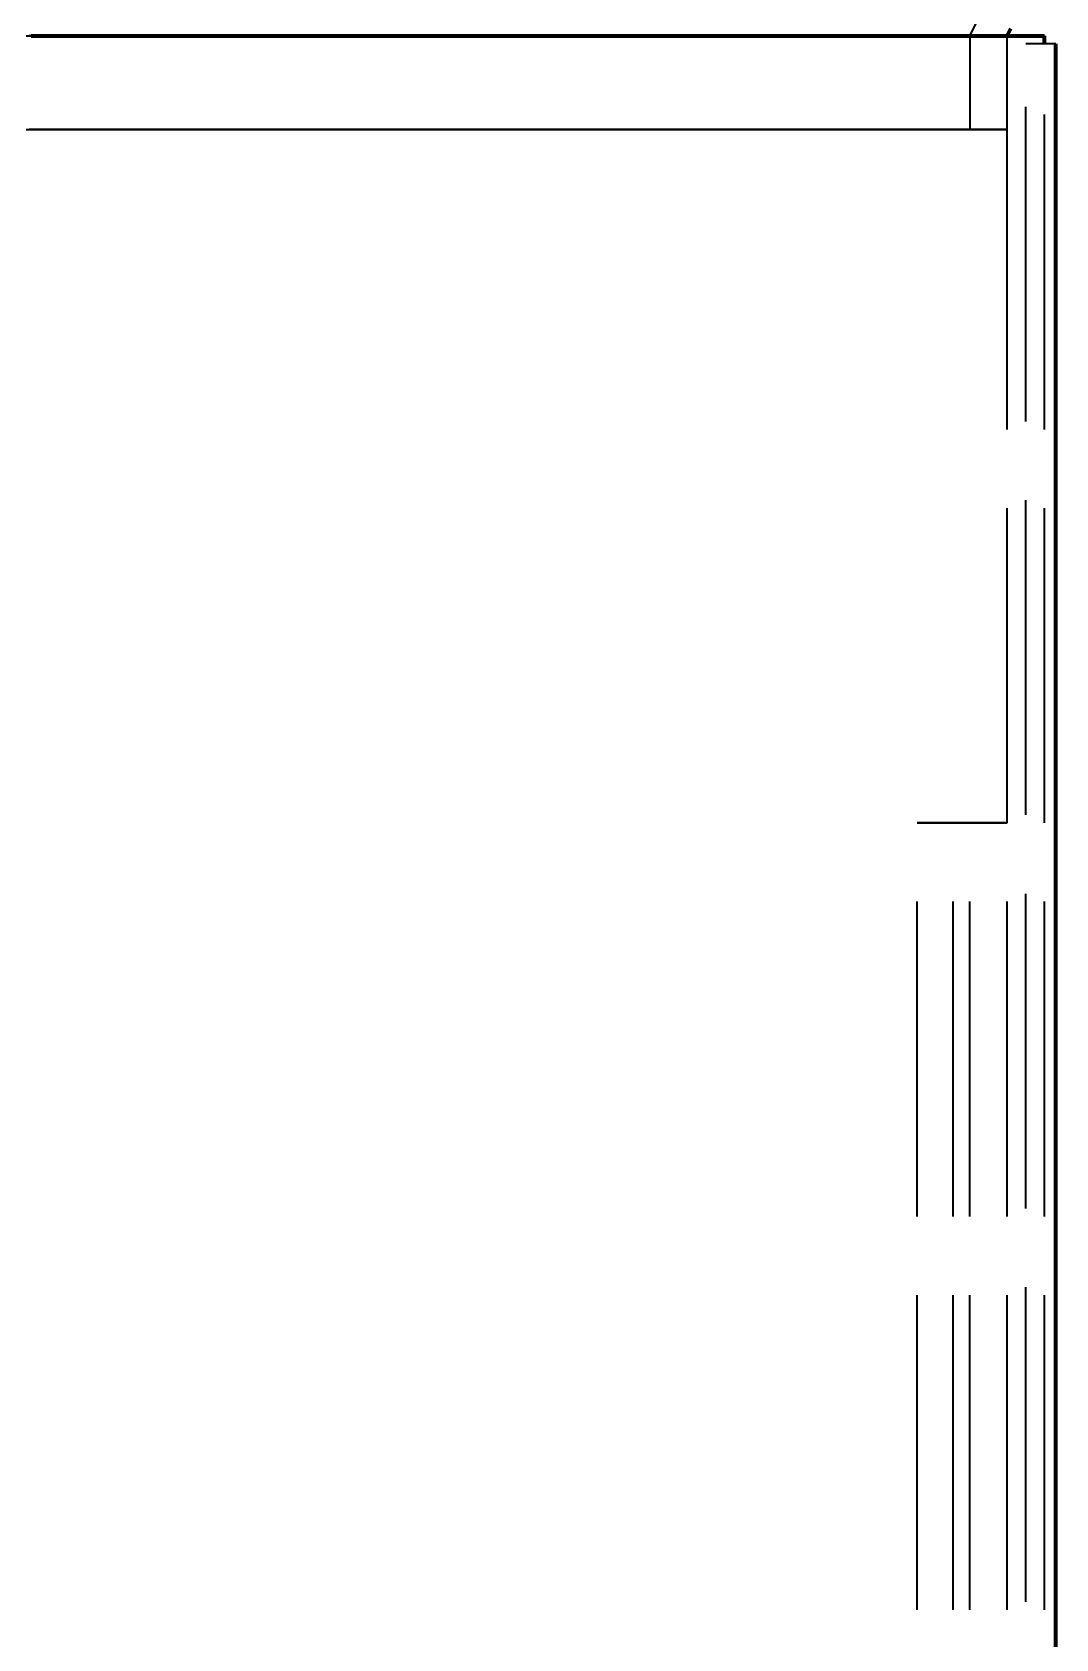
# Model space of a CAD drawing. Header units: millimetres. Extents: x 0 to 2382, y 0 to 420.
# Drawn here: x 301.55 to 314.55, y 295.13 to 315.55 of the extents above; entities that cross this region are included whole.
import ezdxf

# ---------------------------------------------------------------- set-up
doc = ezdxf.new("R2010")
doc.units = ezdxf.units.MM
doc.linetypes.add('IRAM-E-TRAZOS', pattern=[5, 4, -1])
doc.layers.add('01-VISIBLE', color=7, linetype='CONTINUOUS', lineweight=70)
doc.layers.add('02-OCULTA', color=4, linetype='IRAM-E-TRAZOS', lineweight=35)

msp = doc.modelspace()

# ---------------------------------------------------------------- linework, layer by layer
at = {"layer": '01-VISIBLE'}
for p, q in [((313.937, 315.5), (313.985, 315.595)), ((314.412, 315.4), (314.412, 315.5)), ((314.555, 249.701), (314.555, 315.4))]:
    msp.add_line(p, q, dxfattribs=at)
msp.add_lwpolyline([(301.541, 315.5), (301.591, 315.5), (301.641, 315.5), (301.692, 315.5), (301.742, 315.5), (301.792, 315.5), (301.842, 315.5), (301.892, 315.5), (301.942, 315.5), (301.992, 315.5), (302.042, 315.5), (302.092, 315.5), (302.142, 315.5), (302.192, 315.5), (302.242, 315.5), (302.293, 315.5), (302.343, 315.5), (302.393, 315.5), (302.443, 315.5), (302.493, 315.5), (302.543, 315.5), (302.593, 315.5), (302.643, 315.5), (302.693, 315.5), (302.743, 315.5), (302.793, 315.5), (302.843, 315.5), (302.894, 315.5), (302.944, 315.5), (302.994, 315.5), (303.044, 315.5), (303.094, 315.5), (303.144, 315.5), (303.194, 315.5), (303.244, 315.5), (303.294, 315.5), (303.344, 315.5), (303.394, 315.5), (303.444, 315.5), (303.495, 315.5), (303.545, 315.5), (303.595, 315.5), (303.645, 315.5), (303.695, 315.5), (303.745, 315.5), (303.795, 315.5), (303.845, 315.5), (303.895, 315.5), (303.945, 315.5), (303.995, 315.5), (304.045, 315.5), (304.096, 315.5), (304.146, 315.5), (304.196, 315.5), (304.246, 315.5), (304.296, 315.5), (304.346, 315.5), (304.396, 315.5), (304.446, 315.5), (304.496, 315.5), (304.546, 315.5), (304.596, 315.5), (304.646, 315.5), (304.697, 315.5), (304.747, 315.5), (304.797, 315.5), (304.847, 315.5), (304.897, 315.5), (304.947, 315.5), (304.997, 315.5), (305.047, 315.5), (305.097, 315.5), (305.147, 315.5), (305.197, 315.5), (305.247, 315.5), (305.297, 315.5), (305.348, 315.5), (305.398, 315.5), (305.448, 315.5), (305.498, 315.5), (305.548, 315.5), (305.598, 315.5), (305.648, 315.5), (305.698, 315.5), (305.748, 315.5), (305.798, 315.5), (305.848, 315.5), (305.898, 315.5), (305.949, 315.5), (305.999, 315.5), (306.049, 315.5), (306.099, 315.5), (306.149, 315.5), (306.199, 315.5), (306.249, 315.5), (306.299, 315.5), (306.349, 315.5), (306.399, 315.5), (306.449, 315.5), (306.499, 315.5), (306.55, 315.5), (306.6, 315.5), (306.65, 315.5), (306.7, 315.5), (306.75, 315.5), (306.8, 315.5), (306.85, 315.5), (306.9, 315.5), (306.95, 315.5), (307, 315.5), (307.05, 315.5), (307.1, 315.5), (307.151, 315.5), (307.201, 315.5), (307.251, 315.5), (307.301, 315.5), (307.351, 315.5), (307.401, 315.5), (307.451, 315.5), (307.501, 315.5), (307.551, 315.5), (307.601, 315.5), (307.651, 315.5), (307.701, 315.5), (307.752, 315.5), (307.802, 315.5), (307.852, 315.5), (307.902, 315.5), (307.952, 315.5), (308.002, 315.5), (308.052, 315.5), (308.102, 315.5), (308.152, 315.5), (308.202, 315.5), (308.252, 315.5), (308.302, 315.5), (308.353, 315.5), (308.403, 315.5), (308.453, 315.5), (308.503, 315.5), (308.553, 315.5), (308.603, 315.5), (308.653, 315.5), (308.703, 315.5), (308.753, 315.5), (308.803, 315.5), (308.853, 315.5), (308.903, 315.5), (308.954, 315.5), (309.004, 315.5), (309.054, 315.5), (309.104, 315.5), (309.154, 315.5), (309.204, 315.5), (309.254, 315.5), (309.304, 315.5), (309.354, 315.5), (309.404, 315.5), (309.454, 315.5), (309.504, 315.5), (309.555, 315.5), (309.605, 315.5), (309.655, 315.5), (309.705, 315.5), (309.755, 315.5), (309.805, 315.5), (309.855, 315.5), (309.905, 315.5), (309.955, 315.5), (310.005, 315.5), (310.055, 315.5), (310.105, 315.5), (310.155, 315.5), (310.206, 315.5), (310.256, 315.5), (310.306, 315.5), (310.356, 315.5), (310.406, 315.5), (310.456, 315.5), (310.506, 315.5), (310.556, 315.5), (310.606, 315.5), (310.656, 315.5), (310.706, 315.5), (310.756, 315.5), (310.807, 315.5), (310.857, 315.5), (310.907, 315.5), (310.957, 315.5), (311.007, 315.5), (311.057, 315.5), (311.107, 315.5), (311.157, 315.5), (311.207, 315.5), (311.257, 315.5), (311.307, 315.5), (311.357, 315.5), (311.408, 315.5), (311.458, 315.5), (311.508, 315.5), (311.558, 315.5), (311.608, 315.5), (311.658, 315.5), (311.708, 315.5), (311.758, 315.5), (311.808, 315.5), (311.858, 315.5), (311.908, 315.5), (311.958, 315.5), (312.009, 315.5), (312.059, 315.5), (312.109, 315.5), (312.159, 315.5), (312.209, 315.5), (312.259, 315.5), (312.309, 315.5), (312.359, 315.5), (312.409, 315.5), (312.459, 315.5), (312.509, 315.5), (312.559, 315.5), (312.61, 315.5), (312.66, 315.5), (312.71, 315.5), (312.76, 315.5), (312.81, 315.5), (312.86, 315.5), (312.91, 315.5), (312.96, 315.5), (313.01, 315.5), (313.06, 315.5), (313.11, 315.5), (313.16, 315.5), (313.211, 315.5), (313.261, 315.5), (313.311, 315.5), (313.361, 315.5), (313.411, 315.5), (313.461, 315.5), (313.511, 315.5), (313.561, 315.5), (313.611, 315.5), (313.661, 315.5), (313.711, 315.5), (313.761, 315.5), (313.812, 315.5), (313.862, 315.5), (313.912, 315.5), (313.962, 315.5), (314.012, 315.5), (314.062, 315.5), (314.112, 315.5), (314.162, 315.5), (314.212, 315.5), (314.262, 315.5), (314.312, 315.5), (314.362, 315.5), (314.412, 315.5)], dxfattribs=at)
at = {"layer": '02-OCULTA'}
for p, q in [((313.462, 315.5), (313.937, 316.45)), ((313.462, 315.5), (313.462, 314.312)), ((313.937, 225.5), (313.937, 315.5)), ((313.937, 314.312), (313.937, 315.5)), ((314.555, 315.4), (314.175, 315.4)), ((314.175, 225.6), (314.175, 315.4)), ((314.555, 315.4), (314.175, 315.4)), ((314.175, 225.6), (314.175, 315.4)), ((314.412, 225.5), (314.412, 315.4)), ((314.555, 225.6), (314.555, 315.4)), ((312.793, 305.5), (313.251, 305.5)), ((312.793, 305.5), (313.251, 305.5)), ((312.793, 285.5), (312.793, 305.5)), ((312.793, 285.5), (312.793, 305.5)), ((313.251, 285.5), (313.251, 305.5)), ((313.251, 285.5), (313.251, 305.5)), ((313.462, 285.5), (313.462, 305.5)), ((313.937, 285.5), (313.937, 305.5))]:
    msp.add_line(p, q, dxfattribs=at)
for points in [[(301.476, 315.5), (301.571, 315.5), (301.666, 315.5), (301.761, 315.5), (301.857, 315.5), (301.952, 315.5), (302.047, 315.5), (302.142, 315.5), (302.237, 315.5), (302.332, 315.5), (302.427, 315.5), (302.522, 315.5), (302.618, 315.5), (302.713, 315.5), (302.808, 315.5), (302.903, 315.5), (302.998, 315.5), (303.093, 315.5), (303.188, 315.5), (303.283, 315.5), (303.379, 315.5), (303.474, 315.5), (303.569, 315.5), (303.664, 315.5), (303.759, 315.5), (303.854, 315.5), (303.949, 315.5), (304.044, 315.5), (304.14, 315.5), (304.235, 315.5), (304.33, 315.5), (304.425, 315.5), (304.52, 315.5), (304.615, 315.5), (304.71, 315.5), (304.805, 315.5), (304.901, 315.5), (304.996, 315.5), (305.091, 315.5), (305.186, 315.5), (305.281, 315.5), (305.376, 315.5), (305.471, 315.5), (305.566, 315.5), (305.662, 315.5), (305.757, 315.5), (305.852, 315.5), (305.947, 315.5), (306.042, 315.5), (306.137, 315.5), (306.232, 315.5), (306.327, 315.5), (306.423, 315.5), (306.518, 315.5), (306.613, 315.5), (306.708, 315.5), (306.803, 315.5), (306.898, 315.5), (306.993, 315.5), (307.088, 315.5), (307.184, 315.5), (307.279, 315.5), (307.374, 315.5), (307.469, 315.5), (307.564, 315.5), (307.659, 315.5), (307.754, 315.5), (307.849, 315.5), (307.945, 315.5), (308.04, 315.5), (308.135, 315.5), (308.23, 315.5), (308.325, 315.5), (308.42, 315.5), (308.515, 315.5), (308.61, 315.5), (308.706, 315.5), (308.801, 315.5), (308.896, 315.5), (308.991, 315.5), (309.086, 315.5), (309.181, 315.5), (309.276, 315.5), (309.371, 315.5), (309.467, 315.5), (309.562, 315.5), (309.657, 315.5), (309.752, 315.5), (309.847, 315.5), (309.942, 315.5), (310.037, 315.5), (310.132, 315.5), (310.228, 315.5), (310.323, 315.5), (310.418, 315.5), (310.513, 315.5), (310.608, 315.5), (310.703, 315.5), (310.798, 315.5), (310.893, 315.5), (310.989, 315.5), (311.084, 315.5), (311.179, 315.5), (311.274, 315.5), (311.369, 315.5), (311.464, 315.5), (311.559, 315.5), (311.654, 315.5), (311.75, 315.5), (311.845, 315.5), (311.94, 315.5), (312.035, 315.5), (312.13, 315.5), (312.225, 315.5), (312.32, 315.5), (312.415, 315.5), (312.511, 315.5), (312.606, 315.5), (312.701, 315.5), (312.796, 315.5), (312.891, 315.5), (312.986, 315.5), (313.081, 315.5), (313.176, 315.5), (313.272, 315.5), (313.367, 315.5), (313.462, 315.5), (313.557, 315.5), (313.652, 315.5), (313.747, 315.5), (313.842, 315.5), (313.937, 315.5)], [(301.476, 315.5), (301.571, 315.5), (301.666, 315.5), (301.761, 315.5), (301.857, 315.5), (301.952, 315.5), (302.047, 315.5), (302.142, 315.5), (302.237, 315.5), (302.332, 315.5), (302.427, 315.5), (302.522, 315.5), (302.618, 315.5), (302.713, 315.5), (302.808, 315.5), (302.903, 315.5), (302.998, 315.5), (303.093, 315.5), (303.188, 315.5), (303.283, 315.5), (303.379, 315.5), (303.474, 315.5), (303.569, 315.5), (303.664, 315.5), (303.759, 315.5), (303.854, 315.5), (303.949, 315.5), (304.044, 315.5), (304.14, 315.5), (304.235, 315.5), (304.33, 315.5), (304.425, 315.5), (304.52, 315.5), (304.615, 315.5), (304.71, 315.5), (304.805, 315.5), (304.901, 315.5), (304.996, 315.5), (305.091, 315.5), (305.186, 315.5), (305.281, 315.5), (305.376, 315.5), (305.471, 315.5), (305.566, 315.5), (305.662, 315.5), (305.757, 315.5), (305.852, 315.5), (305.947, 315.5), (306.042, 315.5), (306.137, 315.5), (306.232, 315.5), (306.327, 315.5), (306.423, 315.5), (306.518, 315.5), (306.613, 315.5), (306.708, 315.5), (306.803, 315.5), (306.898, 315.5), (306.993, 315.5), (307.088, 315.5), (307.184, 315.5), (307.279, 315.5), (307.374, 315.5), (307.469, 315.5), (307.564, 315.5), (307.659, 315.5), (307.754, 315.5), (307.849, 315.5), (307.945, 315.5), (308.04, 315.5), (308.135, 315.5), (308.23, 315.5), (308.325, 315.5), (308.42, 315.5), (308.515, 315.5), (308.61, 315.5), (308.706, 315.5), (308.801, 315.5), (308.896, 315.5), (308.991, 315.5), (309.086, 315.5), (309.181, 315.5), (309.276, 315.5), (309.371, 315.5), (309.467, 315.5), (309.562, 315.5), (309.657, 315.5), (309.752, 315.5), (309.847, 315.5), (309.942, 315.5), (310.037, 315.5), (310.132, 315.5), (310.228, 315.5), (310.323, 315.5), (310.418, 315.5), (310.513, 315.5), (310.608, 315.5), (310.703, 315.5), (310.798, 315.5), (310.893, 315.5), (310.989, 315.5), (311.084, 315.5), (311.179, 315.5), (311.274, 315.5), (311.369, 315.5), (311.464, 315.5), (311.559, 315.5), (311.654, 315.5), (311.75, 315.5), (311.845, 315.5), (311.94, 315.5), (312.035, 315.5), (312.13, 315.5), (312.225, 315.5), (312.32, 315.5), (312.415, 315.5), (312.511, 315.5), (312.606, 315.5), (312.701, 315.5), (312.796, 315.5), (312.891, 315.5), (312.986, 315.5), (313.081, 315.5), (313.176, 315.5), (313.272, 315.5), (313.367, 315.5), (313.462, 315.5), (313.557, 315.5), (313.652, 315.5), (313.747, 315.5), (313.842, 315.5), (313.937, 315.5)], [(301.498, 315.5), (301.59, 315.5), (301.683, 315.5), (301.776, 315.5), (301.869, 315.5), (301.961, 315.5), (302.054, 315.5), (302.147, 315.5), (302.24, 315.5), (302.332, 315.5), (302.425, 315.5), (302.518, 315.5), (302.611, 315.5), (302.703, 315.5), (302.796, 315.5), (302.889, 315.5), (302.982, 315.5), (303.074, 315.5), (303.167, 315.5), (303.26, 315.5), (303.353, 315.5), (303.445, 315.5), (303.538, 315.5), (303.631, 315.5), (303.724, 315.5), (303.816, 315.5), (303.909, 315.5), (304.002, 315.5), (304.095, 315.5), (304.187, 315.5), (304.28, 315.5), (304.373, 315.5), (304.466, 315.5), (304.558, 315.5), (304.651, 315.5), (304.744, 315.5), (304.837, 315.5), (304.929, 315.5), (305.022, 315.5), (305.115, 315.5), (305.208, 315.5), (305.3, 315.5), (305.393, 315.5), (305.486, 315.5), (305.579, 315.5), (305.671, 315.5), (305.764, 315.5), (305.857, 315.5), (305.95, 315.5), (306.042, 315.5), (306.135, 315.5), (306.228, 315.5), (306.321, 315.5), (306.413, 315.5), (306.506, 315.5), (306.599, 315.5), (306.692, 315.5), (306.784, 315.5), (306.877, 315.5), (306.97, 315.5), (307.063, 315.5), (307.155, 315.5), (307.248, 315.5), (307.341, 315.5), (307.434, 315.5), (307.526, 315.5), (307.619, 315.5), (307.712, 315.5), (307.805, 315.5), (307.897, 315.5), (307.99, 315.5), (308.083, 315.5), (308.176, 315.5), (308.268, 315.5), (308.361, 315.5), (308.454, 315.5), (308.547, 315.5), (308.639, 315.5), (308.732, 315.5), (308.825, 315.5), (308.918, 315.5), (309.01, 315.5), (309.103, 315.5), (309.196, 315.5), (309.289, 315.5), (309.381, 315.5), (309.474, 315.5), (309.567, 315.5), (309.66, 315.5), (309.752, 315.5), (309.845, 315.5), (309.938, 315.5), (310.031, 315.5), (310.123, 315.5), (310.216, 315.5), (310.309, 315.5), (310.402, 315.5), (310.494, 315.5), (310.587, 315.5), (310.68, 315.5), (310.773, 315.5), (310.865, 315.5), (310.958, 315.5), (311.051, 315.5), (311.144, 315.5), (311.236, 315.5), (311.329, 315.5), (311.422, 315.5), (311.515, 315.5), (311.607, 315.5), (311.7, 315.5), (311.793, 315.5), (311.886, 315.5), (311.978, 315.5), (312.071, 315.5), (312.164, 315.5), (312.257, 315.5), (312.349, 315.5), (312.442, 315.5), (312.535, 315.5), (312.628, 315.5), (312.72, 315.5), (312.813, 315.5), (312.906, 315.5), (312.999, 315.5), (313.091, 315.5), (313.184, 315.5), (313.277, 315.5), (313.37, 315.5), (313.462, 315.5)], [(314.412, 315.5), (314.362, 315.5), (314.312, 315.5), (314.262, 315.5), (314.212, 315.5), (314.162, 315.5), (314.112, 315.5), (314.062, 315.5), (314.012, 315.5), (313.962, 315.5), (313.912, 315.5), (313.862, 315.5), (313.812, 315.5), (313.762, 315.5), (313.712, 315.5), (313.662, 315.5), (313.612, 315.5), (313.562, 315.5), (313.512, 315.5), (313.462, 315.5), (313.412, 315.5), (313.362, 315.5), (313.312, 315.5), (313.262, 315.5), (313.212, 315.5), (313.162, 315.5), (313.112, 315.5), (313.062, 315.5), (313.012, 315.5), (312.962, 315.5), (312.912, 315.5), (312.862, 315.5), (312.812, 315.5), (312.762, 315.5), (312.712, 315.5), (312.662, 315.5), (312.612, 315.5), (312.562, 315.5), (312.512, 315.5), (312.462, 315.5), (312.412, 315.5), (312.362, 315.5), (312.312, 315.5), (312.262, 315.5), (312.212, 315.5), (312.162, 315.5), (312.112, 315.5), (312.062, 315.5), (312.012, 315.5), (311.962, 315.5), (311.912, 315.5), (311.862, 315.5), (311.812, 315.5), (311.762, 315.5), (311.712, 315.5), (311.662, 315.5), (311.612, 315.5), (311.562, 315.5), (311.512, 315.5), (311.462, 315.5), (311.412, 315.5), (311.362, 315.5), (311.312, 315.5), (311.262, 315.5), (311.212, 315.5), (311.162, 315.5), (311.112, 315.5), (311.062, 315.5), (311.012, 315.5), (310.962, 315.5), (310.912, 315.5), (310.862, 315.5), (310.812, 315.5), (310.762, 315.5), (310.712, 315.5), (310.662, 315.5), (310.612, 315.5), (310.562, 315.5), (310.512, 315.5), (310.462, 315.5), (310.412, 315.5), (310.362, 315.5), (310.312, 315.5), (310.262, 315.5), (310.212, 315.5), (310.162, 315.5), (310.112, 315.5), (310.062, 315.5), (310.012, 315.5), (309.962, 315.5), (309.912, 315.5), (309.862, 315.5), (309.812, 315.5), (309.762, 315.5), (309.712, 315.5), (309.662, 315.5), (309.612, 315.5), (309.562, 315.5), (309.512, 315.5), (309.462, 315.5), (309.412, 315.5), (309.362, 315.5), (309.312, 315.5), (309.262, 315.5), (309.212, 315.5), (309.162, 315.5), (309.112, 315.5), (309.062, 315.5), (309.012, 315.5), (308.962, 315.5), (308.912, 315.5), (308.862, 315.5), (308.812, 315.5), (308.762, 315.5), (308.712, 315.5), (308.662, 315.5), (308.612, 315.5), (308.562, 315.5), (308.512, 315.5), (308.462, 315.5), (308.412, 315.5), (308.362, 315.5), (308.312, 315.5), (308.262, 315.5), (308.212, 315.5), (308.162, 315.5), (308.112, 315.5), (308.062, 315.5), (308.012, 315.5), (307.962, 315.5), (307.912, 315.5), (307.862, 315.5), (307.812, 315.5), (307.762, 315.5), (307.712, 315.5), (307.662, 315.5), (307.612, 315.5), (307.562, 315.5), (307.512, 315.5), (307.462, 315.5), (307.412, 315.5), (307.362, 315.5), (307.312, 315.5), (307.262, 315.5), (307.212, 315.5), (307.162, 315.5), (307.112, 315.5), (307.062, 315.5), (307.012, 315.5), (306.962, 315.5), (306.912, 315.5), (306.862, 315.5), (306.812, 315.5), (306.762, 315.5), (306.712, 315.5), (306.662, 315.5), (306.612, 315.5), (306.562, 315.5), (306.512, 315.5), (306.462, 315.5), (306.412, 315.5), (306.362, 315.5), (306.312, 315.5), (306.262, 315.5), (306.212, 315.5), (306.162, 315.5), (306.112, 315.5), (306.062, 315.5), (306.012, 315.5), (305.962, 315.5), (305.912, 315.5), (305.862, 315.5), (305.812, 315.5), (305.762, 315.5), (305.712, 315.5), (305.662, 315.5), (305.612, 315.5), (305.562, 315.5), (305.512, 315.5), (305.462, 315.5), (305.412, 315.5), (305.362, 315.5), (305.312, 315.5), (305.262, 315.5), (305.212, 315.5), (305.162, 315.5), (305.112, 315.5), (305.062, 315.5), (305.012, 315.5), (304.962, 315.5), (304.912, 315.5), (304.862, 315.5), (304.812, 315.5), (304.762, 315.5), (304.712, 315.5), (304.662, 315.5), (304.612, 315.5), (304.562, 315.5), (304.512, 315.5), (304.462, 315.5), (304.412, 315.5), (304.362, 315.5), (304.312, 315.5), (304.262, 315.5), (304.212, 315.5), (304.162, 315.5), (304.112, 315.5), (304.062, 315.5), (304.012, 315.5), (303.962, 315.5), (303.912, 315.5), (303.862, 315.5), (303.812, 315.5), (303.762, 315.5), (303.712, 315.5), (303.662, 315.5), (303.612, 315.5), (303.562, 315.5), (303.512, 315.5), (303.462, 315.5), (303.412, 315.5), (303.362, 315.5), (303.312, 315.5), (303.262, 315.5), (303.212, 315.5), (303.162, 315.5), (303.112, 315.5), (303.062, 315.5), (303.012, 315.5), (302.962, 315.5), (302.912, 315.5), (302.862, 315.5), (302.812, 315.5), (302.762, 315.5), (302.712, 315.5), (302.662, 315.5), (302.612, 315.5), (302.562, 315.5), (302.512, 315.5), (302.462, 315.5), (302.412, 315.5), (302.362, 315.5), (302.312, 315.5), (302.262, 315.5), (302.212, 315.5), (302.162, 315.5), (302.112, 315.5), (302.062, 315.5), (302.012, 315.5), (301.962, 315.5), (301.912, 315.5), (301.862, 315.5), (301.812, 315.5), (301.762, 315.5), (301.712, 315.5), (301.662, 315.5), (301.612, 315.5), (301.562, 315.5), (301.512, 315.5)], [(313.462, 315.5), (313.412, 315.5), (313.362, 315.5), (313.312, 315.5), (313.262, 315.5), (313.212, 315.5), (313.162, 315.5), (313.112, 315.5), (313.062, 315.5), (313.012, 315.5), (312.962, 315.5), (312.912, 315.5), (312.862, 315.5), (312.812, 315.5), (312.762, 315.5), (312.712, 315.5), (312.662, 315.5), (312.612, 315.5), (312.562, 315.5), (312.512, 315.5), (312.462, 315.5), (312.412, 315.5), (312.362, 315.5), (312.312, 315.5), (312.262, 315.5), (312.212, 315.5), (312.162, 315.5), (312.112, 315.5), (312.062, 315.5), (312.012, 315.5), (311.962, 315.5), (311.912, 315.5), (311.862, 315.5), (311.812, 315.5), (311.762, 315.5), (311.712, 315.5), (311.662, 315.5), (311.612, 315.5), (311.562, 315.5), (311.512, 315.5), (311.462, 315.5), (311.412, 315.5), (311.362, 315.5), (311.312, 315.5), (311.262, 315.5), (311.212, 315.5), (311.162, 315.5), (311.112, 315.5), (311.062, 315.5), (311.012, 315.5), (310.962, 315.5), (310.912, 315.5), (310.862, 315.5), (310.812, 315.5), (310.762, 315.5), (310.712, 315.5), (310.662, 315.5), (310.612, 315.5), (310.562, 315.5), (310.512, 315.5), (310.462, 315.5), (310.412, 315.5), (310.362, 315.5), (310.312, 315.5), (310.262, 315.5), (310.212, 315.5), (310.162, 315.5), (310.112, 315.5), (310.062, 315.5), (310.012, 315.5), (309.962, 315.5), (309.912, 315.5), (309.862, 315.5), (309.812, 315.5), (309.762, 315.5), (309.712, 315.5), (309.662, 315.5), (309.612, 315.5), (309.562, 315.5), (309.512, 315.5), (309.462, 315.5), (309.412, 315.5), (309.362, 315.5), (309.312, 315.5), (309.262, 315.5), (309.212, 315.5), (309.162, 315.5), (309.112, 315.5), (309.062, 315.5), (309.012, 315.5), (308.962, 315.5), (308.912, 315.5), (308.862, 315.5), (308.812, 315.5), (308.762, 315.5), (308.712, 315.5), (308.662, 315.5), (308.612, 315.5), (308.562, 315.5), (308.512, 315.5), (308.462, 315.5), (308.412, 315.5), (308.362, 315.5), (308.312, 315.5), (308.262, 315.5), (308.212, 315.5), (308.162, 315.5), (308.112, 315.5), (308.062, 315.5), (308.012, 315.5), (307.962, 315.5), (307.912, 315.5), (307.862, 315.5), (307.812, 315.5), (307.762, 315.5), (307.712, 315.5), (307.662, 315.5), (307.612, 315.5), (307.562, 315.5), (307.512, 315.5), (307.462, 315.5), (307.412, 315.5), (307.362, 315.5), (307.312, 315.5), (307.262, 315.5), (307.212, 315.5), (307.162, 315.5), (307.112, 315.5), (307.062, 315.5), (307.012, 315.5), (306.962, 315.5), (306.912, 315.5), (306.862, 315.5), (306.812, 315.5), (306.762, 315.5), (306.712, 315.5), (306.662, 315.5), (306.612, 315.5), (306.562, 315.5), (306.512, 315.5), (306.462, 315.5), (306.412, 315.5), (306.362, 315.5), (306.312, 315.5), (306.262, 315.5), (306.212, 315.5), (306.162, 315.5), (306.112, 315.5), (306.062, 315.5), (306.012, 315.5), (305.962, 315.5), (305.912, 315.5), (305.862, 315.5), (305.812, 315.5), (305.762, 315.5), (305.712, 315.5), (305.662, 315.5), (305.612, 315.5), (305.562, 315.5), (305.512, 315.5), (305.462, 315.5), (305.412, 315.5), (305.362, 315.5), (305.312, 315.5), (305.262, 315.5), (305.212, 315.5), (305.162, 315.5), (305.112, 315.5), (305.062, 315.5), (305.012, 315.5), (304.962, 315.5), (304.912, 315.5), (304.862, 315.5), (304.812, 315.5), (304.762, 315.5), (304.712, 315.5), (304.662, 315.5), (304.612, 315.5), (304.562, 315.5), (304.512, 315.5), (304.462, 315.5), (304.412, 315.5), (304.362, 315.5), (304.312, 315.5), (304.262, 315.5), (304.212, 315.5), (304.162, 315.5), (304.112, 315.5), (304.062, 315.5), (304.012, 315.5), (303.962, 315.5), (303.912, 315.5), (303.862, 315.5), (303.812, 315.5), (303.762, 315.5), (303.712, 315.5), (303.662, 315.5), (303.612, 315.5), (303.562, 315.5), (303.512, 315.5), (303.462, 315.5), (303.412, 315.5), (303.362, 315.5), (303.312, 315.5), (303.262, 315.5), (303.212, 315.5), (303.162, 315.5), (303.112, 315.5), (303.062, 315.5), (303.012, 315.5), (302.962, 315.5), (302.912, 315.5), (302.862, 315.5), (302.812, 315.5), (302.762, 315.5), (302.712, 315.5), (302.662, 315.5), (302.612, 315.5), (302.562, 315.5), (302.512, 315.5), (302.462, 315.5), (302.412, 315.5), (302.362, 315.5), (302.312, 315.5), (302.262, 315.5), (302.212, 315.5), (302.162, 315.5), (302.112, 315.5), (302.062, 315.5), (302.012, 315.5), (301.962, 315.5), (301.912, 315.5), (301.862, 315.5), (301.812, 315.5), (301.762, 315.5), (301.712, 315.5), (301.662, 315.5), (301.612, 315.5), (301.562, 315.5), (301.512, 315.5)], [(313.937, 315.5), (313.887, 315.5), (313.837, 315.5), (313.787, 315.5), (313.737, 315.5), (313.687, 315.5), (313.637, 315.5), (313.587, 315.5), (313.537, 315.5), (313.487, 315.5), (313.437, 315.5), (313.387, 315.5), (313.337, 315.5), (313.287, 315.5), (313.237, 315.5), (313.187, 315.5), (313.136, 315.5), (313.086, 315.5), (313.036, 315.5), (312.986, 315.5), (312.936, 315.5), (312.886, 315.5), (312.836, 315.5), (312.786, 315.5), (312.736, 315.5), (312.686, 315.5), (312.636, 315.5), (312.586, 315.5), (312.536, 315.5), (312.486, 315.5), (312.436, 315.5), (312.385, 315.5), (312.335, 315.5), (312.285, 315.5), (312.235, 315.5), (312.185, 315.5), (312.135, 315.5), (312.085, 315.5), (312.035, 315.5), (311.985, 315.5), (311.935, 315.5), (311.885, 315.5), (311.835, 315.5), (311.785, 315.5), (311.735, 315.5), (311.685, 315.5), (311.634, 315.5), (311.584, 315.5), (311.534, 315.5), (311.484, 315.5), (311.434, 315.5), (311.384, 315.5), (311.334, 315.5), (311.284, 315.5), (311.234, 315.5), (311.184, 315.5), (311.134, 315.5), (311.084, 315.5), (311.034, 315.5), (310.984, 315.5), (310.934, 315.5), (310.883, 315.5), (310.833, 315.5), (310.783, 315.5), (310.733, 315.5), (310.683, 315.5), (310.633, 315.5), (310.583, 315.5), (310.533, 315.5), (310.483, 315.5), (310.433, 315.5), (310.383, 315.5), (310.333, 315.5), (310.283, 315.5), (310.233, 315.5), (310.183, 315.5), (310.132, 315.5), (310.082, 315.5), (310.032, 315.5), (309.982, 315.5), (309.932, 315.5), (309.882, 315.5), (309.832, 315.5), (309.782, 315.5), (309.732, 315.5), (309.682, 315.5), (309.632, 315.5), (309.582, 315.5), (309.532, 315.5), (309.482, 315.5), (309.432, 315.5), (309.382, 315.5), (309.331, 315.5), (309.281, 315.5), (309.231, 315.5), (309.181, 315.5), (309.131, 315.5), (309.081, 315.5), (309.031, 315.5), (308.981, 315.5), (308.931, 315.5), (308.881, 315.5), (308.831, 315.5), (308.781, 315.5), (308.731, 315.5), (308.681, 315.5), (308.631, 315.5), (308.58, 315.5), (308.53, 315.5), (308.48, 315.5), (308.43, 315.5), (308.38, 315.5), (308.33, 315.5), (308.28, 315.5), (308.23, 315.5), (308.18, 315.5), (308.13, 315.5), (308.08, 315.5), (308.03, 315.5), (307.98, 315.5), (307.93, 315.5), (307.88, 315.5), (307.829, 315.5), (307.779, 315.5), (307.729, 315.5), (307.679, 315.5), (307.629, 315.5), (307.579, 315.5), (307.529, 315.5), (307.479, 315.5), (307.429, 315.5), (307.379, 315.5), (307.329, 315.5), (307.279, 315.5), (307.229, 315.5), (307.179, 315.5), (307.129, 315.5), (307.078, 315.5), (307.028, 315.5), (306.978, 315.5), (306.928, 315.5), (306.878, 315.5), (306.828, 315.5), (306.778, 315.5), (306.728, 315.5), (306.678, 315.5), (306.628, 315.5), (306.578, 315.5), (306.528, 315.5), (306.478, 315.5), (306.428, 315.5), (306.378, 315.5), (306.327, 315.5), (306.277, 315.5), (306.227, 315.5), (306.177, 315.5), (306.127, 315.5), (306.077, 315.5), (306.027, 315.5), (305.977, 315.5), (305.927, 315.5), (305.877, 315.5), (305.827, 315.5), (305.777, 315.5), (305.727, 315.5), (305.677, 315.5), (305.627, 315.5), (305.577, 315.5), (305.526, 315.5), (305.476, 315.5), (305.426, 315.5), (305.376, 315.5), (305.326, 315.5), (305.276, 315.5), (305.226, 315.5), (305.176, 315.5), (305.126, 315.5), (305.076, 315.5), (305.026, 315.5), (304.976, 315.5), (304.926, 315.5), (304.876, 315.5), (304.826, 315.5), (304.775, 315.5), (304.725, 315.5), (304.675, 315.5), (304.625, 315.5), (304.575, 315.5), (304.525, 315.5), (304.475, 315.5), (304.425, 315.5), (304.375, 315.5), (304.325, 315.5), (304.275, 315.5), (304.225, 315.5), (304.175, 315.5), (304.125, 315.5), (304.075, 315.5), (304.024, 315.5), (303.974, 315.5), (303.924, 315.5), (303.874, 315.5), (303.824, 315.5), (303.774, 315.5), (303.724, 315.5), (303.674, 315.5), (303.624, 315.5), (303.574, 315.5), (303.524, 315.5), (303.474, 315.5), (303.424, 315.5), (303.374, 315.5), (303.324, 315.5), (303.273, 315.5), (303.223, 315.5), (303.173, 315.5), (303.123, 315.5), (303.073, 315.5), (303.023, 315.5), (302.973, 315.5), (302.923, 315.5), (302.873, 315.5), (302.823, 315.5), (302.773, 315.5), (302.723, 315.5), (302.673, 315.5), (302.623, 315.5), (302.573, 315.5), (302.522, 315.5), (302.472, 315.5), (302.422, 315.5), (302.372, 315.5), (302.322, 315.5), (302.272, 315.5), (302.222, 315.5), (302.172, 315.5), (302.122, 315.5), (302.072, 315.5), (302.022, 315.5), (301.972, 315.5), (301.922, 315.5), (301.872, 315.5), (301.822, 315.5), (301.772, 315.5), (301.721, 315.5), (301.671, 315.5), (301.621, 315.5), (301.571, 315.5), (301.521, 315.5)], [(313.937, 315.5), (313.887, 315.5), (313.837, 315.5), (313.787, 315.5), (313.737, 315.5), (313.687, 315.5), (313.637, 315.5), (313.587, 315.5), (313.537, 315.5), (313.487, 315.5), (313.437, 315.5), (313.387, 315.5), (313.337, 315.5), (313.287, 315.5), (313.237, 315.5), (313.187, 315.5), (313.136, 315.5), (313.086, 315.5), (313.036, 315.5), (312.986, 315.5), (312.936, 315.5), (312.886, 315.5), (312.836, 315.5), (312.786, 315.5), (312.736, 315.5), (312.686, 315.5), (312.636, 315.5), (312.586, 315.5), (312.536, 315.5), (312.486, 315.5), (312.436, 315.5), (312.385, 315.5), (312.335, 315.5), (312.285, 315.5), (312.235, 315.5), (312.185, 315.5), (312.135, 315.5), (312.085, 315.5), (312.035, 315.5), (311.985, 315.5), (311.935, 315.5), (311.885, 315.5), (311.835, 315.5), (311.785, 315.5), (311.735, 315.5), (311.685, 315.5), (311.634, 315.5), (311.584, 315.5), (311.534, 315.5), (311.484, 315.5), (311.434, 315.5), (311.384, 315.5), (311.334, 315.5), (311.284, 315.5), (311.234, 315.5), (311.184, 315.5), (311.134, 315.5), (311.084, 315.5), (311.034, 315.5), (310.984, 315.5), (310.934, 315.5), (310.883, 315.5), (310.833, 315.5), (310.783, 315.5), (310.733, 315.5), (310.683, 315.5), (310.633, 315.5), (310.583, 315.5), (310.533, 315.5), (310.483, 315.5), (310.433, 315.5), (310.383, 315.5), (310.333, 315.5), (310.283, 315.5), (310.233, 315.5), (310.183, 315.5), (310.132, 315.5), (310.082, 315.5), (310.032, 315.5), (309.982, 315.5), (309.932, 315.5), (309.882, 315.5), (309.832, 315.5), (309.782, 315.5), (309.732, 315.5), (309.682, 315.5), (309.632, 315.5), (309.582, 315.5), (309.532, 315.5), (309.482, 315.5), (309.432, 315.5), (309.382, 315.5), (309.331, 315.5), (309.281, 315.5), (309.231, 315.5), (309.181, 315.5), (309.131, 315.5), (309.081, 315.5), (309.031, 315.5), (308.981, 315.5), (308.931, 315.5), (308.881, 315.5), (308.831, 315.5), (308.781, 315.5), (308.731, 315.5), (308.681, 315.5), (308.631, 315.5), (308.58, 315.5), (308.53, 315.5), (308.48, 315.5), (308.43, 315.5), (308.38, 315.5), (308.33, 315.5), (308.28, 315.5), (308.23, 315.5), (308.18, 315.5), (308.13, 315.5), (308.08, 315.5), (308.03, 315.5), (307.98, 315.5), (307.93, 315.5), (307.88, 315.5), (307.829, 315.5), (307.779, 315.5), (307.729, 315.5), (307.679, 315.5), (307.629, 315.5), (307.579, 315.5), (307.529, 315.5), (307.479, 315.5), (307.429, 315.5), (307.379, 315.5), (307.329, 315.5), (307.279, 315.5), (307.229, 315.5), (307.179, 315.5), (307.129, 315.5), (307.078, 315.5), (307.028, 315.5), (306.978, 315.5), (306.928, 315.5), (306.878, 315.5), (306.828, 315.5), (306.778, 315.5), (306.728, 315.5), (306.678, 315.5), (306.628, 315.5), (306.578, 315.5), (306.528, 315.5), (306.478, 315.5), (306.428, 315.5), (306.378, 315.5), (306.327, 315.5), (306.277, 315.5), (306.227, 315.5), (306.177, 315.5), (306.127, 315.5), (306.077, 315.5), (306.027, 315.5), (305.977, 315.5), (305.927, 315.5), (305.877, 315.5), (305.827, 315.5), (305.777, 315.5), (305.727, 315.5), (305.677, 315.5), (305.627, 315.5), (305.577, 315.5), (305.526, 315.5), (305.476, 315.5), (305.426, 315.5), (305.376, 315.5), (305.326, 315.5), (305.276, 315.5), (305.226, 315.5), (305.176, 315.5), (305.126, 315.5), (305.076, 315.5), (305.026, 315.5), (304.976, 315.5), (304.926, 315.5), (304.876, 315.5), (304.826, 315.5), (304.775, 315.5), (304.725, 315.5), (304.675, 315.5), (304.625, 315.5), (304.575, 315.5), (304.525, 315.5), (304.475, 315.5), (304.425, 315.5), (304.375, 315.5), (304.325, 315.5), (304.275, 315.5), (304.225, 315.5), (304.175, 315.5), (304.125, 315.5), (304.075, 315.5), (304.024, 315.5), (303.974, 315.5), (303.924, 315.5), (303.874, 315.5), (303.824, 315.5), (303.774, 315.5), (303.724, 315.5), (303.674, 315.5), (303.624, 315.5), (303.574, 315.5), (303.524, 315.5), (303.474, 315.5), (303.424, 315.5), (303.374, 315.5), (303.324, 315.5), (303.273, 315.5), (303.223, 315.5), (303.173, 315.5), (303.123, 315.5), (303.073, 315.5), (303.023, 315.5), (302.973, 315.5), (302.923, 315.5), (302.873, 315.5), (302.823, 315.5), (302.773, 315.5), (302.723, 315.5), (302.673, 315.5), (302.623, 315.5), (302.573, 315.5), (302.522, 315.5), (302.472, 315.5), (302.422, 315.5), (302.372, 315.5), (302.322, 315.5), (302.272, 315.5), (302.222, 315.5), (302.172, 315.5), (302.122, 315.5), (302.072, 315.5), (302.022, 315.5), (301.972, 315.5), (301.922, 315.5), (301.872, 315.5), (301.822, 315.5), (301.772, 315.5), (301.721, 315.5), (301.671, 315.5), (301.621, 315.5), (301.571, 315.5), (301.521, 315.5)], [(301.476, 314.312), (301.571, 314.312), (301.666, 314.312), (301.761, 314.312), (301.857, 314.312), (301.952, 314.312), (302.047, 314.312), (302.142, 314.312), (302.237, 314.312), (302.332, 314.312), (302.427, 314.312), (302.522, 314.312), (302.618, 314.312), (302.713, 314.312), (302.808, 314.312), (302.903, 314.312), (302.998, 314.312), (303.093, 314.312), (303.188, 314.312), (303.283, 314.312), (303.379, 314.312), (303.474, 314.312), (303.569, 314.312), (303.664, 314.312), (303.759, 314.312), (303.854, 314.312), (303.949, 314.312), (304.044, 314.312), (304.14, 314.312), (304.235, 314.312), (304.33, 314.312), (304.425, 314.312), (304.52, 314.312), (304.615, 314.312), (304.71, 314.312), (304.805, 314.312), (304.901, 314.312), (304.996, 314.312), (305.091, 314.312), (305.186, 314.312), (305.281, 314.312), (305.376, 314.312), (305.471, 314.312), (305.566, 314.312), (305.662, 314.312), (305.757, 314.312), (305.852, 314.312), (305.947, 314.312), (306.042, 314.312), (306.137, 314.312), (306.232, 314.312), (306.327, 314.312), (306.423, 314.312), (306.518, 314.312), (306.613, 314.312), (306.708, 314.312), (306.803, 314.312), (306.898, 314.312), (306.993, 314.312), (307.088, 314.312), (307.184, 314.312), (307.279, 314.312), (307.374, 314.312), (307.469, 314.312), (307.564, 314.312), (307.659, 314.312), (307.754, 314.312), (307.849, 314.312), (307.945, 314.312), (308.04, 314.312), (308.135, 314.312), (308.23, 314.312), (308.325, 314.312), (308.42, 314.312), (308.515, 314.312), (308.61, 314.312), (308.706, 314.312), (308.801, 314.312), (308.896, 314.312), (308.991, 314.312), (309.086, 314.312), (309.181, 314.312), (309.276, 314.312), (309.371, 314.312), (309.467, 314.312), (309.562, 314.312), (309.657, 314.312), (309.752, 314.312), (309.847, 314.312), (309.942, 314.312), (310.037, 314.312), (310.132, 314.312), (310.228, 314.312), (310.323, 314.312), (310.418, 314.312), (310.513, 314.312), (310.608, 314.312), (310.703, 314.312), (310.798, 314.312), (310.893, 314.312), (310.989, 314.312), (311.084, 314.312), (311.179, 314.312), (311.274, 314.312), (311.369, 314.312), (311.464, 314.312), (311.559, 314.312), (311.654, 314.312), (311.75, 314.312), (311.845, 314.312), (311.94, 314.312), (312.035, 314.312), (312.13, 314.312), (312.225, 314.312), (312.32, 314.312), (312.415, 314.312), (312.511, 314.312), (312.606, 314.312), (312.701, 314.312), (312.796, 314.312), (312.891, 314.312), (312.986, 314.312), (313.081, 314.312), (313.176, 314.312), (313.272, 314.312), (313.367, 314.312), (313.462, 314.312), (313.557, 314.312), (313.652, 314.312), (313.747, 314.312), (313.842, 314.312), (313.937, 314.312)], [(301.498, 314.312), (301.59, 314.312), (301.683, 314.312), (301.776, 314.312), (301.869, 314.312), (301.961, 314.312), (302.054, 314.312), (302.147, 314.312), (302.24, 314.312), (302.332, 314.312), (302.425, 314.312), (302.518, 314.312), (302.611, 314.312), (302.703, 314.312), (302.796, 314.312), (302.889, 314.312), (302.982, 314.312), (303.074, 314.312), (303.167, 314.312), (303.26, 314.312), (303.353, 314.312), (303.445, 314.312), (303.538, 314.312), (303.631, 314.312), (303.724, 314.312), (303.816, 314.312), (303.909, 314.312), (304.002, 314.312), (304.095, 314.312), (304.187, 314.312), (304.28, 314.312), (304.373, 314.312), (304.466, 314.312), (304.558, 314.312), (304.651, 314.312), (304.744, 314.312), (304.837, 314.312), (304.929, 314.312), (305.022, 314.312), (305.115, 314.312), (305.208, 314.312), (305.3, 314.312), (305.393, 314.312), (305.486, 314.312), (305.579, 314.312), (305.671, 314.312), (305.764, 314.312), (305.857, 314.312), (305.95, 314.312), (306.042, 314.312), (306.135, 314.312), (306.228, 314.312), (306.321, 314.312), (306.413, 314.312), (306.506, 314.312), (306.599, 314.312), (306.692, 314.312), (306.784, 314.312), (306.877, 314.312), (306.97, 314.312), (307.063, 314.312), (307.155, 314.312), (307.248, 314.312), (307.341, 314.312), (307.434, 314.312), (307.526, 314.312), (307.619, 314.312), (307.712, 314.312), (307.805, 314.312), (307.897, 314.312), (307.99, 314.312), (308.083, 314.312), (308.176, 314.312), (308.268, 314.312), (308.361, 314.312), (308.454, 314.312), (308.547, 314.312), (308.639, 314.312), (308.732, 314.312), (308.825, 314.312), (308.918, 314.312), (309.01, 314.312), (309.103, 314.312), (309.196, 314.312), (309.289, 314.312), (309.381, 314.312), (309.474, 314.312), (309.567, 314.312), (309.66, 314.312), (309.752, 314.312), (309.845, 314.312), (309.938, 314.312), (310.031, 314.312), (310.123, 314.312), (310.216, 314.312), (310.309, 314.312), (310.402, 314.312), (310.494, 314.312), (310.587, 314.312), (310.68, 314.312), (310.773, 314.312), (310.865, 314.312), (310.958, 314.312), (311.051, 314.312), (311.144, 314.312), (311.236, 314.312), (311.329, 314.312), (311.422, 314.312), (311.515, 314.312), (311.607, 314.312), (311.7, 314.312), (311.793, 314.312), (311.886, 314.312), (311.978, 314.312), (312.071, 314.312), (312.164, 314.312), (312.257, 314.312), (312.349, 314.312), (312.442, 314.312), (312.535, 314.312), (312.628, 314.312), (312.72, 314.312), (312.813, 314.312), (312.906, 314.312), (312.999, 314.312), (313.091, 314.312), (313.184, 314.312), (313.277, 314.312), (313.37, 314.312), (313.462, 314.312)], [(313.462, 314.312), (313.412, 314.312), (313.362, 314.312), (313.312, 314.312), (313.262, 314.312), (313.212, 314.312), (313.162, 314.312), (313.112, 314.312), (313.062, 314.312), (313.012, 314.312), (312.962, 314.312), (312.912, 314.312), (312.862, 314.312), (312.812, 314.312), (312.762, 314.312), (312.712, 314.312), (312.662, 314.312), (312.612, 314.312), (312.562, 314.312), (312.512, 314.312), (312.462, 314.312), (312.412, 314.312), (312.362, 314.312), (312.312, 314.312), (312.262, 314.312), (312.212, 314.312), (312.162, 314.312), (312.112, 314.312), (312.062, 314.312), (312.012, 314.312), (311.962, 314.312), (311.912, 314.312), (311.862, 314.312), (311.812, 314.312), (311.762, 314.312), (311.712, 314.312), (311.662, 314.312), (311.612, 314.312), (311.562, 314.312), (311.512, 314.312), (311.462, 314.312), (311.412, 314.312), (311.362, 314.312), (311.312, 314.312), (311.262, 314.312), (311.212, 314.312), (311.162, 314.312), (311.112, 314.312), (311.062, 314.312), (311.012, 314.312), (310.962, 314.312), (310.912, 314.312), (310.862, 314.312), (310.812, 314.312), (310.762, 314.312), (310.712, 314.312), (310.662, 314.312), (310.612, 314.312), (310.562, 314.312), (310.512, 314.312), (310.462, 314.312), (310.412, 314.312), (310.362, 314.312), (310.312, 314.312), (310.262, 314.312), (310.212, 314.312), (310.162, 314.312), (310.112, 314.312), (310.062, 314.312), (310.012, 314.312), (309.962, 314.312), (309.912, 314.312), (309.862, 314.312), (309.812, 314.312), (309.762, 314.312), (309.712, 314.312), (309.662, 314.312), (309.612, 314.312), (309.562, 314.312), (309.512, 314.312), (309.462, 314.312), (309.412, 314.312), (309.362, 314.312), (309.312, 314.312), (309.262, 314.312), (309.212, 314.312), (309.162, 314.312), (309.112, 314.312), (309.062, 314.312), (309.012, 314.312), (308.962, 314.312), (308.912, 314.312), (308.862, 314.312), (308.812, 314.312), (308.762, 314.312), (308.712, 314.312), (308.662, 314.312), (308.612, 314.312), (308.562, 314.312), (308.512, 314.312), (308.462, 314.312), (308.412, 314.312), (308.362, 314.312), (308.312, 314.312), (308.262, 314.312), (308.212, 314.312), (308.162, 314.312), (308.112, 314.312), (308.062, 314.312), (308.012, 314.312), (307.962, 314.312), (307.912, 314.312), (307.862, 314.312), (307.812, 314.312), (307.762, 314.312), (307.712, 314.312), (307.662, 314.312), (307.612, 314.312), (307.562, 314.312), (307.512, 314.312), (307.462, 314.312), (307.412, 314.312), (307.362, 314.312), (307.312, 314.312), (307.262, 314.312), (307.212, 314.312), (307.162, 314.312), (307.112, 314.312), (307.062, 314.312), (307.012, 314.312), (306.962, 314.312), (306.912, 314.312), (306.862, 314.312), (306.812, 314.312), (306.762, 314.312), (306.712, 314.312), (306.662, 314.312), (306.612, 314.312), (306.562, 314.312), (306.512, 314.312), (306.462, 314.312), (306.412, 314.312), (306.362, 314.312), (306.312, 314.312), (306.262, 314.312), (306.212, 314.312), (306.162, 314.312), (306.112, 314.312), (306.062, 314.312), (306.012, 314.312), (305.962, 314.312), (305.912, 314.312), (305.862, 314.312), (305.812, 314.312), (305.762, 314.312), (305.712, 314.312), (305.662, 314.312), (305.612, 314.312), (305.562, 314.312), (305.512, 314.312), (305.462, 314.312), (305.412, 314.312), (305.362, 314.312), (305.312, 314.312), (305.262, 314.312), (305.212, 314.312), (305.162, 314.312), (305.112, 314.312), (305.062, 314.312), (305.012, 314.312), (304.962, 314.312), (304.912, 314.312), (304.862, 314.312), (304.812, 314.312), (304.762, 314.312), (304.712, 314.312), (304.662, 314.312), (304.612, 314.312), (304.562, 314.312), (304.512, 314.312), (304.462, 314.312), (304.412, 314.312), (304.362, 314.312), (304.312, 314.312), (304.262, 314.312), (304.212, 314.312), (304.162, 314.312), (304.112, 314.312), (304.062, 314.312), (304.012, 314.312), (303.962, 314.312), (303.912, 314.312), (303.862, 314.312), (303.812, 314.312), (303.762, 314.312), (303.712, 314.312), (303.662, 314.312), (303.612, 314.312), (303.562, 314.312), (303.512, 314.312), (303.462, 314.312), (303.412, 314.312), (303.362, 314.312), (303.312, 314.312), (303.262, 314.312), (303.212, 314.312), (303.162, 314.312), (303.112, 314.312), (303.062, 314.312), (303.012, 314.312), (302.962, 314.312), (302.912, 314.312), (302.862, 314.312), (302.812, 314.312), (302.762, 314.312), (302.712, 314.312), (302.662, 314.312), (302.612, 314.312), (302.562, 314.312), (302.512, 314.312), (302.462, 314.312), (302.412, 314.312), (302.362, 314.312), (302.312, 314.312), (302.262, 314.312), (302.212, 314.312), (302.162, 314.312), (302.112, 314.312), (302.062, 314.312), (302.012, 314.312), (301.962, 314.312), (301.912, 314.312), (301.862, 314.312), (301.812, 314.312), (301.762, 314.312), (301.712, 314.312), (301.662, 314.312), (301.612, 314.312), (301.562, 314.312), (301.512, 314.312)], [(313.937, 314.312), (313.887, 314.312), (313.837, 314.312), (313.787, 314.312), (313.737, 314.312), (313.687, 314.312), (313.637, 314.312), (313.587, 314.312), (313.537, 314.312), (313.487, 314.312), (313.437, 314.312), (313.387, 314.312), (313.337, 314.312), (313.287, 314.312), (313.237, 314.312), (313.187, 314.312), (313.136, 314.312), (313.086, 314.312), (313.036, 314.312), (312.986, 314.312), (312.936, 314.312), (312.886, 314.312), (312.836, 314.312), (312.786, 314.312), (312.736, 314.312), (312.686, 314.312), (312.636, 314.312), (312.586, 314.312), (312.536, 314.312), (312.486, 314.312), (312.436, 314.312), (312.385, 314.312), (312.335, 314.312), (312.285, 314.312), (312.235, 314.312), (312.185, 314.312), (312.135, 314.312), (312.085, 314.312), (312.035, 314.312), (311.985, 314.312), (311.935, 314.312), (311.885, 314.312), (311.835, 314.312), (311.785, 314.312), (311.735, 314.312), (311.685, 314.312), (311.634, 314.312), (311.584, 314.312), (311.534, 314.312), (311.484, 314.312), (311.434, 314.312), (311.384, 314.312), (311.334, 314.312), (311.284, 314.312), (311.234, 314.312), (311.184, 314.312), (311.134, 314.312), (311.084, 314.312), (311.034, 314.312), (310.984, 314.312), (310.934, 314.312), (310.883, 314.312), (310.833, 314.312), (310.783, 314.312), (310.733, 314.312), (310.683, 314.312), (310.633, 314.312), (310.583, 314.312), (310.533, 314.312), (310.483, 314.312), (310.433, 314.312), (310.383, 314.312), (310.333, 314.312), (310.283, 314.312), (310.233, 314.312), (310.183, 314.312), (310.132, 314.312), (310.082, 314.312), (310.032, 314.312), (309.982, 314.312), (309.932, 314.312), (309.882, 314.312), (309.832, 314.312), (309.782, 314.312), (309.732, 314.312), (309.682, 314.312), (309.632, 314.312), (309.582, 314.312), (309.532, 314.312), (309.482, 314.312), (309.432, 314.312), (309.382, 314.312), (309.331, 314.312), (309.281, 314.312), (309.231, 314.312), (309.181, 314.312), (309.131, 314.312), (309.081, 314.312), (309.031, 314.312), (308.981, 314.312), (308.931, 314.312), (308.881, 314.312), (308.831, 314.312), (308.781, 314.312), (308.731, 314.312), (308.681, 314.312), (308.631, 314.312), (308.58, 314.312), (308.53, 314.312), (308.48, 314.312), (308.43, 314.312), (308.38, 314.312), (308.33, 314.312), (308.28, 314.312), (308.23, 314.312), (308.18, 314.312), (308.13, 314.312), (308.08, 314.312), (308.03, 314.312), (307.98, 314.312), (307.93, 314.312), (307.88, 314.312), (307.829, 314.312), (307.779, 314.312), (307.729, 314.312), (307.679, 314.312), (307.629, 314.312), (307.579, 314.312), (307.529, 314.312), (307.479, 314.312), (307.429, 314.312), (307.379, 314.312), (307.329, 314.312), (307.279, 314.312), (307.229, 314.312), (307.179, 314.312), (307.129, 314.312), (307.078, 314.312), (307.028, 314.312), (306.978, 314.312), (306.928, 314.312), (306.878, 314.312), (306.828, 314.312), (306.778, 314.312), (306.728, 314.312), (306.678, 314.312), (306.628, 314.312), (306.578, 314.312), (306.528, 314.312), (306.478, 314.312), (306.428, 314.312), (306.378, 314.312), (306.327, 314.312), (306.277, 314.312), (306.227, 314.312), (306.177, 314.312), (306.127, 314.312), (306.077, 314.312), (306.027, 314.312), (305.977, 314.312), (305.927, 314.312), (305.877, 314.312), (305.827, 314.312), (305.777, 314.312), (305.727, 314.312), (305.677, 314.312), (305.627, 314.312), (305.577, 314.312), (305.526, 314.312), (305.476, 314.312), (305.426, 314.312), (305.376, 314.312), (305.326, 314.312), (305.276, 314.312), (305.226, 314.312), (305.176, 314.312), (305.126, 314.312), (305.076, 314.312), (305.026, 314.312), (304.976, 314.312), (304.926, 314.312), (304.876, 314.312), (304.826, 314.312), (304.775, 314.312), (304.725, 314.312), (304.675, 314.312), (304.625, 314.312), (304.575, 314.312), (304.525, 314.312), (304.475, 314.312), (304.425, 314.312), (304.375, 314.312), (304.325, 314.312), (304.275, 314.312), (304.225, 314.312), (304.175, 314.312), (304.125, 314.312), (304.075, 314.312), (304.024, 314.312), (303.974, 314.312), (303.924, 314.312), (303.874, 314.312), (303.824, 314.312), (303.774, 314.312), (303.724, 314.312), (303.674, 314.312), (303.624, 314.312), (303.574, 314.312), (303.524, 314.312), (303.474, 314.312), (303.424, 314.312), (303.374, 314.312), (303.324, 314.312), (303.273, 314.312), (303.223, 314.312), (303.173, 314.312), (303.123, 314.312), (303.073, 314.312), (303.023, 314.312), (302.973, 314.312), (302.923, 314.312), (302.873, 314.312), (302.823, 314.312), (302.773, 314.312), (302.723, 314.312), (302.673, 314.312), (302.623, 314.312), (302.573, 314.312), (302.522, 314.312), (302.472, 314.312), (302.422, 314.312), (302.372, 314.312), (302.322, 314.312), (302.272, 314.312), (302.222, 314.312), (302.172, 314.312), (302.122, 314.312), (302.072, 314.312), (302.022, 314.312), (301.972, 314.312), (301.922, 314.312), (301.872, 314.312), (301.822, 314.312), (301.772, 314.312), (301.721, 314.312), (301.671, 314.312), (301.621, 314.312), (301.571, 314.312), (301.521, 314.312)], [(312.793, 305.5), (312.844, 305.5), (312.896, 305.5), (312.947, 305.5), (312.999, 305.5), (313.05, 305.5), (313.102, 305.5), (313.153, 305.5), (313.205, 305.5), (313.256, 305.5), (313.308, 305.5), (313.359, 305.5), (313.411, 305.5), (313.462, 305.5)], [(313.462, 305.5), (313.411, 305.5), (313.359, 305.5), (313.308, 305.5), (313.256, 305.5), (313.205, 305.5), (313.153, 305.5), (313.102, 305.5), (313.05, 305.5), (312.999, 305.5), (312.947, 305.5), (312.896, 305.5), (312.844, 305.5), (312.793, 305.5)], [(313.251, 305.5), (313.303, 305.5), (313.356, 305.5), (313.409, 305.5), (313.462, 305.5), (313.515, 305.5), (313.568, 305.5), (313.62, 305.5), (313.673, 305.5), (313.726, 305.5), (313.779, 305.5), (313.832, 305.5), (313.885, 305.5), (313.937, 305.5)], [(313.937, 305.5), (313.885, 305.5), (313.832, 305.5), (313.779, 305.5), (313.726, 305.5), (313.673, 305.5), (313.62, 305.5), (313.568, 305.5), (313.515, 305.5), (313.462, 305.5), (313.409, 305.5), (313.356, 305.5), (313.303, 305.5), (313.251, 305.5)]]:
    msp.add_lwpolyline(points, dxfattribs=at)

doc.saveas('drawing.dxf')
